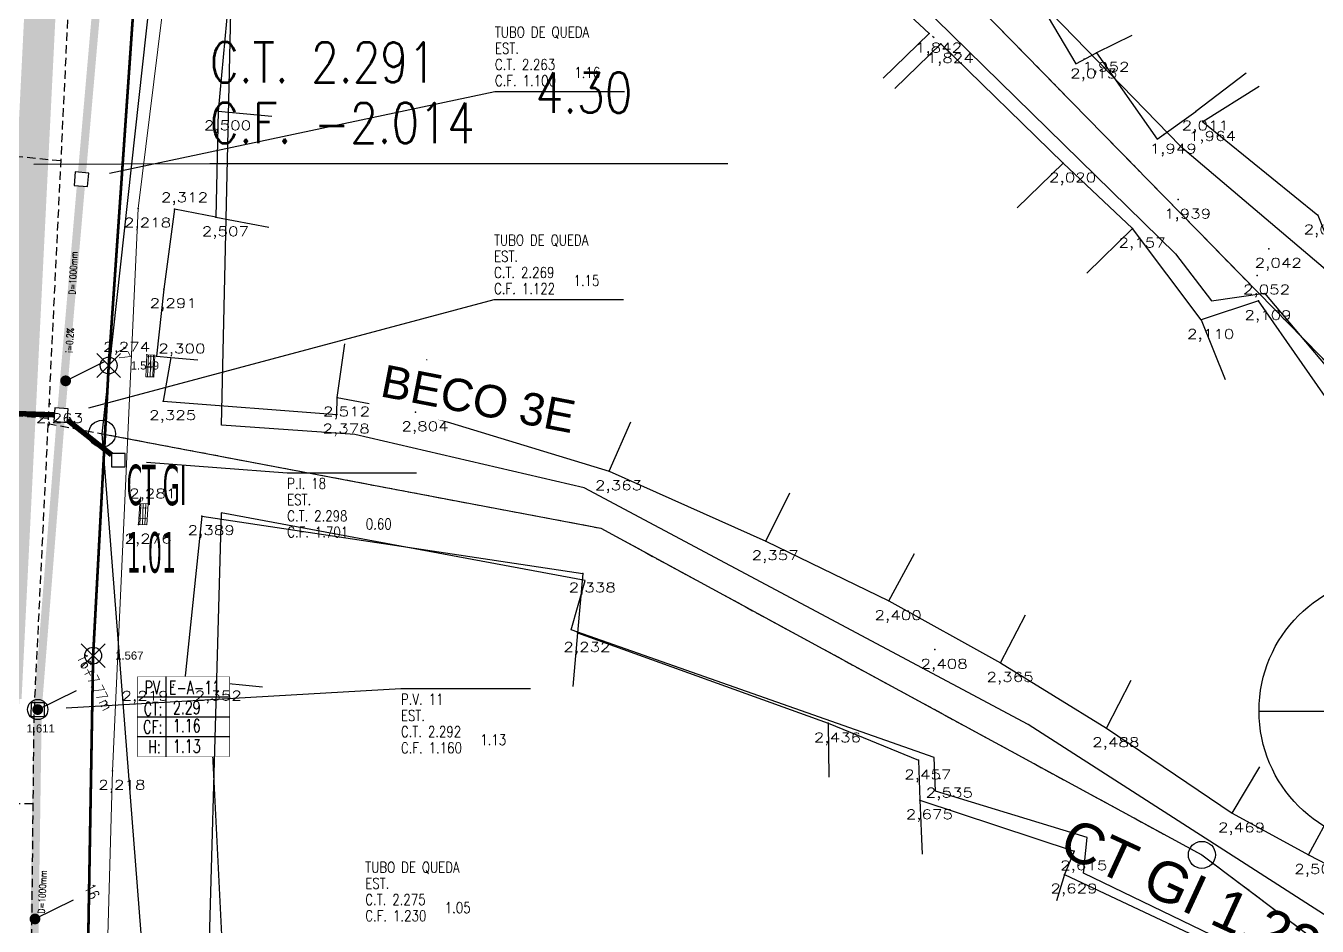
# Model space of a CAD drawing. Extents: x -160 to 364724, y -100 to 7353297.
# Drawn here: x 359276.63 to 359324.5, y 7352685.09 to 7352718.48 of the extents above; entities that cross this region are included whole.
import ezdxf
from ezdxf.enums import TextEntityAlignment as Align

# ---------------------------------------------------------------- set-up
doc = ezdxf.new("R2010")
doc.units = 0
doc.header["$LTSCALE"] = 5
for name, pattern in [('CENTER2', [1.125, 0.75, -0.125, 0.125, -0.125]), ('CONTINUO', [0]), ('DASHDOT2', [12.7, 6.35, -3.175, 0, -3.175]), ('HIDDEN2', [0.1875, 0.125, -0.0625])]:
    doc.linetypes.add(name, pattern=pattern)
for name, color, linetype in [('0-quadras', 6, 'Continuous'), ('COTAS', 1, 'Continuous'), ('LIN - ADUTORA', 2, 'Continuous'), ('LIN - PV ESG', 4, 'Continuous'), ('LIN - REDE EXISTENTE SECUNDÁRIA', 2, 'Continuous'), ('LIN-TEXTP-PV', 7, 'Continuous'), ('LT-COTAS', 7, 'CONTINUO'), ('ortofoto', 7, 'Continuous'), ('P_Eixo', 1, 'CENTER2'), ('PONTOS-CAIXAS', 7, 'Continuous'), ('PONTOS-CAIXAS_U', 1, 'Continuous'), ('PS_IND_DIAMETRO', 7, 'Continuous'), ('PS_IND_INCLINACAO', 7, 'Continuous'), ('PS_PONTOS_IDENTIFICACAO_LIN', 7, 'Continuous'), ('PS_PONTOS_IDENTIFICACAO_TXT', 7, 'Continuous'), ('T-MARGEM', 7, 'Continuous'), ('TUBO_DE_CONCRETO', 2, 'Continuous'), ('TUBO_PVC', 1, 'Continuous'), ('V-NODE', 1, 'Continuous'), ('V-NODE-TEXT', 11, 'Continuous'), ('ZZ-Carimbo Texto', 7, 'Continuous')]:
    doc.layers.add(name, color=color, linetype=linetype)
for name, color, linetype, lineweight in [('LIN - AF', 142, 'Continuous', 5), ('LT-ALINHAMENTO-PREDIAL', 4, 'DASHDOT2', 25), ('LT-B-LEAO-GRELHA', 7, 'Continuous', 0), ('LT-BORDA', 1, 'Continuous', 9)]:
    doc.layers.add(name, color=color, linetype=linetype, lineweight=lineweight)
doc.styles.add('1_0250 R200', font='verdana.ttf', dxfattribs={"width": 0.4, "height": 0.4})
doc.styles.add('C_COTA', font='romans.shx')
doc.styles.add('CARIMBO', font='arial.ttf', dxfattribs={"height": 2})
doc.styles.add('ROMANS', font='ROMANS.shx', dxfattribs={"height": 2})
doc.styles.add('simplex', font='simplex.shx', dxfattribs={"width": 0.8})
doc.styles.get("Standard").update_dxf_attribs({"font": 'arial.ttf'})
picture_1 = doc.add_image_def('image1.tif', size_in_pixel=(14710, 13573))
pattern_1 = [(88, (0, 0), (-0.093692890033, 0.0032718278159), []), (178, (0, 0), (-0.013087311263, -0.374771560132), [])]

# ---------------------------------------------------------------- blocks, each defined once
blk = doc.blocks.new('*U151')
at = {"color": 0, "linetype": 'ByBlock', "lineweight": -2, "transparency": 16777216}
for p, q in [((-0.707, -0.707), (0.707, 0.707)), ((-0.707, 0.707), (0.707, -0.707))]:
    blk.add_line(p, q, dxfattribs=at)
blk.add_circle((0, 0), 0.5, dxfattribs=at)
blk = doc.blocks.new('A$C16bf6896')
at = {"layer": 'V-NODE', "xscale": 0.625, "yscale": 0.625, "zscale": 0.625}
for p in [(-9.053, -123.345, 0.465), (-9.631, -134.102, 0.483)]:
    blk.add_blockref('*U151', p, dxfattribs=at)
at = {"layer": 'V-NODE-TEXT', "char_height": 0.3, "attachment_point": 4}
for s, insert in [('1.549', (-8.236, -123.345, 0.465)), ('1.567', (-8.814, -134.102, 0.483)), ('1.611', (-12.101, -136.805, 0.527))]:
    blk.add_mtext(s, dxfattribs=dict(at, insert=insert))
blk = doc.blocks.new('*U236', base_point=(359273.842, 7352688.709))
at = {"linetype": 'Continuous'}
blk.add_lwpolyline([(359273.592, 7352688.459), (359274.092, 7352688.459), (359274.092, 7352688.959), (359273.592, 7352688.959)], close=True, dxfattribs=at)
blk = doc.blocks.new('*U277')
at = {"layer": 'T-MARGEM'}
blk.add_line((0, 0), (0, 0.2), dxfattribs=at)
at = {"layer": 'T-MARGEM', "const_width": 0.025, "flags": 128}
blk.add_lwpolyline([(-0.0125, 0, 1), (0.0125, 0, 1)], format="xyb", close=True, dxfattribs=at)
blk = doc.blocks.new('*U278')
at = {"layer": 'T-MARGEM'}
blk.add_line((0, 0), (0, 0.2), dxfattribs=at)
at = {"layer": 'T-MARGEM', "const_width": 0.025, "flags": 128}
blk.add_lwpolyline([(-0.0125, 0, 1), (0.0125, 0, 1)], format="xyb", close=True, dxfattribs=at)
blk = doc.blocks.new('*U279')
at = {"layer": 'T-MARGEM'}
blk.add_line((0, 0), (0, 0.2), dxfattribs=at)
at = {"layer": 'T-MARGEM', "const_width": 0.025, "flags": 128}
blk.add_lwpolyline([(-0.0125, 0, 1), (0.0125, 0, 1)], format="xyb", close=True, dxfattribs=at)
blk = doc.blocks.new('*U324', base_point=(359269.016, 7352695.162))
at = {"linetype": 'Continuous'}
blk.add_lwpolyline([(359268.766, 7352694.912), (359269.266, 7352694.912), (359269.266, 7352695.412), (359268.766, 7352695.412)], close=True, dxfattribs=at)
blk = doc.blocks.new('*U327', base_point=(359267.877, 7352703.929))
at = {"linetype": 'Continuous'}
blk.add_lwpolyline([(359267.627, 7352703.679), (359268.127, 7352703.679), (359268.127, 7352704.179), (359267.627, 7352704.179)], close=True, dxfattribs=at)
blk = doc.blocks.new('*U336', base_point=(359270.88, 7352694))
at = {"linetype": 'Continuous'}
blk.add_lwpolyline([(359270.63, 7352693.75), (359271.13, 7352693.75), (359271.13, 7352694.25), (359270.63, 7352694.25)], close=True, dxfattribs=at)
blk = doc.blocks.new('SIMB_PONTO')
at = {"color": 0}
blk.add_point((0, 0), dxfattribs=at)
for tag in ['COTA', 'PONTO', 'DESC']:
    blk.add_attdef(tag, (0, 0), '', height=1)

msp = doc.modelspace()

# ---------------------------------------------------------------- hatches: boundary and pattern name
at = {"layer": 'LT-B-LEAO-GRELHA'}
h = msp.add_hatch(dxfattribs=at)
h.set_pattern_fill('GRATE', color=256, scale=3, angle=88)
h.set_pattern_definition(pattern_1)
h.paths.add_polyline_path([(359281.114, 7352706.277), (359281.084, 7352705.459), (359281.381, 7352705.447), (359281.411, 7352706.265)])
h = msp.add_hatch(dxfattribs=at)
h.set_pattern_fill('GRATE', color=256, scale=3, angle=88)
h.set_pattern_definition(pattern_1)
h.paths.add_polyline_path([(359280.862, 7352700.768), (359280.814, 7352699.984), (359281.114, 7352699.966), (359281.163, 7352700.751)])

# ---------------------------------------------------------------- linework, layer by layer
at = {"layer": '0-quadras', "color": 5, "lineweight": 30, "ltscale": 0.3}
msp.add_lwpolyline([(359347.913, 7352708.163), (359344.75, 7352713.628), (359339.662, 7352711.195), (359336.244, 7352717.444), (359336.244, 7352718.729), (359333.564, 7352723.389), (359330.443, 7352721.921), (359327.841, 7352727.353), (359324.682, 7352725.59), (359312.887, 7352720.756), (359319.429, 7352714.013), (359326.768, 7352707.794), (359337.601, 7352702.66), (359367.319, 7352676.244), (359371.835, 7352689.717), (359362.977, 7352694.2), (359359.232, 7352698.971), (359355.56, 7352696.696), (359352.366, 7352702.127), (359352.733, 7352703.521), (359349.686, 7352708.952)], close=True, dxfattribs=at)
at = {"layer": 'COTAS', "ltscale": 4}
msp.add_line((359322.346, 7352693.066), (359332.346, 7352693.066), dxfattribs=at)
at = {"layer": 'COTAS'}
msp.add_circle((359327.346, 7352693.074), 5, dxfattribs=at)
at = {"layer": 'LIN - ADUTORA', "const_width": 1}
msp.add_lwpolyline([(359273.849, 7352525.805), (359273.754, 7352541.797), (359273.686, 7352555.56), (359273.743, 7352569.511), (359273.685, 7352582.571), (359273.752, 7352589.143), (359273.627, 7352596.582), (359273.554, 7352609.884), (359273.678, 7352626.758), (359273.945, 7352640.358), (359273.982, 7352653.361), (359274.45, 7352666.276), (359275.111, 7352677.876), (359275.839, 7352692.418), (359277.395, 7352723.77), (359278.621, 7352734.972), (359280.655, 7352747.683), (359282.38, 7352759.029), (359286.168, 7352783.089)], dxfattribs=at)
at = {"layer": 'LIN - AF', "const_width": 0.1, "flags": 128}
msp.add_lwpolyline([(359272.615, 7352609.888), (359272.47, 7352626.553), (359271.033, 7352655.364), (359271.081, 7352659.262), (359274.33, 7352660.368), (359276.233, 7352661.153), (359278.737, 7352662.15), (359278.608, 7352664.413), (359278.694, 7352670.056), (359279.126, 7352695.121), (359279.704, 7352705.878), (359280.809, 7352721.846), (359281.968, 7352734.952), (359282.574, 7352740.817), (359283.984, 7352749.861), (359285.782, 7352758.994), (359287.238, 7352766.681), (359288.261, 7352773.982), (359289.175, 7352786.45)], dxfattribs=at)
at = {"layer": 'LIN - PV ESG'}
msp.add_circle((359277.072, 7352693.121), 0.375, dxfattribs=at)
at = {"layer": 'LIN - REDE EXISTENTE SECUNDÁRIA'}
for p, q in [((359279.459, 7352703.348, 1.352), (359283.04, 7352735.774)), ((359281.484, 7352677.35), (359279.459, 7352703.348, 1.352))]:
    msp.add_line(p, q, dxfattribs=at)
msp.add_lwpolyline([(359299.344, 7352732.069), (359329.196, 7352701.547)], dxfattribs=at)
at = {"layer": 'LIN - REDE EXISTENTE SECUNDÁRIA', "elevation": 1.352}
msp.add_lwpolyline([(359279.459, 7352703.348), (359297.944, 7352699.847), (359320.226, 7352687.733), (359338.606, 7352673.902), (359348.099, 7352662.937), (359363.203, 7352649.06), (359377.935, 7352654.548)], dxfattribs=at)
at = {"layer": 'LIN - REDE EXISTENTE SECUNDÁRIA'}
for centre in [(359279.459, 7352703.348, 1.352), (359320.226, 7352687.733, 1.352)]:
    msp.add_circle(centre, 0.5, dxfattribs=at)
at = {"layer": 'LIN-TEXTP-PV'}
msp.add_lwpolyline([(359280.783, 7352694.336), (359284.17, 7352694.336), (359284.17, 7352691.376), (359280.783, 7352691.376)], close=True, dxfattribs=at)
at = {"layer": 'LT-ALINHAMENTO-PREDIAL', "color": 8, "flags": 128}
for points, elevation in [([(359283.458, 7352728.496), (359283.158, 7352723.231), (359282.946, 7352719.515), (359284.134, 7352719.317), (359283.758, 7352715.31), (359283.68, 7352711.378), (359282.141, 7352711.671), (359281.746, 7352708.716), (359281.479, 7352706.22), (359282.007, 7352706.174), (359281.727, 7352704.56)], 2.299), ([(359306.402, 7352728.602), (359308.482, 7352724.721), (359310.598, 7352725.646), (359312.881, 7352721.542), (359313.702, 7352720.2), (359315.549, 7352717.06), (359316.321, 7352717.478), (359318.567, 7352714.267), (359320.004, 7352715.301)], 1.911), ([(359310.117, 7352718.192), (359306.594, 7352721.497), (359305.706, 7352720.685)], 2.104), ([(359310.117, 7352718.192), (359308.415, 7352716.536)], 1.842), ([(359317.63, 7352718.113), (359316.321, 7352717.478)], 1.911), ([(359310.546, 7352717.806), (359308.844, 7352716.15)], 1.824), ([(359310.298, 7352718.03), (359310.243, 7352718.079)], 2.104), ([(359325.936, 7352703.081), (359322.33, 7352708.275), (359320.202, 7352707.571), (359317.661, 7352710.961), (359315.086, 7352713.379), (359310.546, 7352717.806)], 2.104), ([(359321.871, 7352716.714), (359320.004, 7352715.301)], 1.911), ([(359322.345, 7352716.229), (359320.268, 7352714.913)], 1.911), ([(359283.758, 7352715.31), (359285.749, 7352715.123)], 2.299), ([(359320.268, 7352714.913), (359324.525, 7352711.451), (359325.108, 7352710.005), (359327.852, 7352704.372), (359328.816, 7352702.885), (359329.927, 7352703.65)], 1.911), ([(359315.086, 7352713.379), (359313.384, 7352711.723)], 2.02), ([(359283.68, 7352711.378), (359285.645, 7352711.004)], 2.299), ([(359317.661, 7352710.961), (359315.959, 7352709.305)], 2.104), ([(359320.202, 7352707.571), (359321.089, 7352705.365)], 2.104), ([(359282.007, 7352706.174), (359283.003, 7352706.087)], 2.299), ([(359283.153, 7352700.295), (359282.53, 7352694.246), (359283.415, 7352694.16), (359283.984, 7352682.843), (359282.153, 7352682.722), (359282.28, 7352677.982), (359283.141, 7352677.974)], 2.299), ([(359283.415, 7352694.16), (359285.406, 7352693.967)], 2.299)]:
    msp.add_lwpolyline(points, dxfattribs=dict(at, elevation=elevation))
at = {"layer": 'LT-ALINHAMENTO-PREDIAL', "color": 8, "ltscale": 3, "flags": 128}
for points, elevation in [([(359288.171, 7352704.698), (359288.46, 7352706.677)], 2.299), ([(359291.081, 7352704.15), (359291.493, 7352706.107)], 2.299), ([(359281.727, 7352704.56), (359288.155, 7352704.064), (359288.171, 7352704.698), (359291.081, 7352704.15), (359298.256, 7352701.961), (359304.061, 7352699.367), (359308.618, 7352697.148), (359312.768, 7352694.853), (359316.686, 7352692.436), (359321.35, 7352689.276), (359324.176, 7352687.732), (359326.659, 7352686.452), (359329.88, 7352684.569), (359333.831, 7352681.125), (359336.715, 7352679.337), (359339.343, 7352677.099), (359338.724, 7352676.129), (359341.824, 7352673.592), (359345.169, 7352670.706), (359348.603, 7352667.824), (359351.579, 7352664.86), (359352.653, 7352663.726), (359354.536, 7352661.697), (359356.834, 7352658.697), (359358.978, 7352655.257), (359360.134, 7352655.86), (359362.768, 7352652.831), (359364.099, 7352650.608), (359368.538, 7352652.881), (359369.319, 7352651.535), (359377.576, 7352655.618), (359382.174, 7352659.474)], 2.299), ([(359298.256, 7352701.961), (359299.056, 7352703.794)], 2.299), ([(359304.061, 7352699.367), (359304.955, 7352701.156)], 2.299), ([(359283.153, 7352700.295), (359297.279, 7352698.17), (359297.083, 7352695.966), (359306.369, 7352692.613), (359309.719, 7352691.238), (359309.777, 7352689.761), (359315.498, 7352687.867), (359315.138, 7352687.007), (359320.196, 7352684.621), (359325.231, 7352682.07), (359323.148, 7352676.629), (359326.764, 7352676.642), (359333.049, 7352676.383), (359332.935, 7352671.277), (359333.118, 7352667.669), (359338.695, 7352667.7), (359338.954, 7352666.482), (359343.189, 7352666.318), (359343.095, 7352661.265), (359338.813, 7352661.36), (359338.653, 7352658.681), (359333.838, 7352658.524), (359333.392, 7352661.17), (359328.023, 7352660.932), (359327.912, 7352658.278), (359322.547, 7352658.427), (359322.685, 7352660.919), (359317.213, 7352660.973)], 2.299), ([(359308.618, 7352697.148), (359309.57, 7352698.907)], 2.299), ([(359312.768, 7352694.853), (359313.689, 7352696.628)], 2.299), ([(359297.083, 7352695.966), (359296.906, 7352693.974)], 2.232), ([(359316.686, 7352692.436), (359317.603, 7352694.213)], 2.299), ([(359306.369, 7352692.613), (359306.393, 7352690.613)], 2.299), ([(359321.35, 7352689.276), (359322.379, 7352690.991)], 2.299), ([(359309.777, 7352689.761), (359309.855, 7352687.763)], 2.299), ([(359324.176, 7352687.732), (359325.135, 7352689.487)], 2.299), ([(359315.138, 7352687.007), (359314.838, 7352686.031)], 2.299)]:
    msp.add_lwpolyline(points, dxfattribs=dict(at, elevation=elevation))
at = {"layer": 'LT-B-LEAO-GRELHA', "flags": 128}
for points, elevation in [([(359281.114, 7352706.277), (359281.084, 7352705.459), (359281.381, 7352705.447), (359281.411, 7352706.265), (359281.114, 7352706.277)], 2.274), ([(359280.862, 7352700.768), (359280.814, 7352699.984), (359281.114, 7352699.966), (359281.163, 7352700.751), (359280.862, 7352700.768)], 2.263)]:
    msp.add_lwpolyline(points, dxfattribs=dict(at, elevation=elevation))
at = {"layer": 'LT-BORDA', "elevation": 1.352, "flags": 128}
msp.add_lwpolyline([(359279.958, 7352522.42), (359279.236, 7352534.153), (359279.18, 7352548.863), (359279.919, 7352566.058), (359278.414, 7352584.593), (359278.917, 7352599.646), (359278.717, 7352606.443), (359279.769, 7352625.102), (359280.492, 7352658.662), (359279.945, 7352664.597), (359279.421, 7352671.943), (359279.491, 7352678.197), (359279.842, 7352690.853), (359280.795, 7352711.703), (359282.395, 7352724.603), (359282.709, 7352728.763), (359283.365, 7352732.573), (359283.67, 7352732.796), (359286.513, 7352732.194)], dxfattribs=at)
at = {"layer": 'P_Eixo', "color": 1, "linetype": 'HIDDEN2', "ltscale": 0.5}
for p, q in [((359299.344, 7352732.069), (359329.196, 7352701.547)), ((359277.461, 7352703.92), (359241.425, 7352706.491)), ((359297.944, 7352699.847), (359320.226, 7352687.733)), ((359276.893, 7352689.625), (359240.223, 7352689.627)), ((359320.226, 7352687.733), (359338.606, 7352673.902))]:
    msp.add_line(p, q, dxfattribs=at)
at = {"layer": 'P_Eixo', "color": 1, "linetype": 'HIDDEN2', "ltscale": 0.5, "elevation": 2.195, "flags": 128}
msp.add_lwpolyline([(359277.925, 7352713.464), (359249.063, 7352716.364), (359223.58, 7352720.225), (359223.153, 7352721.746), (359225.721, 7352734.903), (359228.184, 7352743.597), (359230.586, 7352743.714), (359232.614, 7352748.634), (359207.086, 7352764.298)], dxfattribs=at)
at = {"layer": 'PS_PONTOS_IDENTIFICACAO_LIN', "linetype": 'Continuous'}
for points in [[(359279.731, 7352713.008), (359294.019, 7352716.041), (359298.819, 7352716.041)], [(359276.933, 7352713.342), (359283.449, 7352713.375), (359302.649, 7352713.375)], [(359281.108, 7352702.292), (359286.319, 7352701.902), (359291.119, 7352701.902)]]:
    msp.add_lwpolyline(points, dxfattribs=at)
at = {"layer": 'TUBO_DE_CONCRETO', "const_width": 1.16}
msp.add_lwpolyline([(359275.894, 7352693.536), (359277.34, 7352722.652)], dxfattribs=at)
at = {"layer": 'TUBO_PVC'}
for points, const_width in [([(359278.715, 7352713.037), (359280.704, 7352735.824)], 0.3), ([(359277.958, 7352704.289), (359278.672, 7352712.539)], 0.3), ([(359273.834, 7352704.187), (359277.686, 7352704.049)], 0.2), ([(359277.092, 7352693.371), (359277.917, 7352703.791)], 0.3), ([(359279.81, 7352702.567), (359278.172, 7352703.855)], 0.2), ([(359277.068, 7352692.871), (359276.883, 7352680.101)], 0.3)]:
    msp.add_lwpolyline(points, dxfattribs=dict(at, const_width=const_width))

# ---------------------------------------------------------------- block references
at = {"layer": 'LT-COTAS'}
ref = msp.add_blockref('SIMB_PONTO', (359310.117, 7352718.192, 1.842), dxfattribs=at)
ref.add_attrib('COTA', '1,842', dxfattribs={"layer": '0', "color": 8, "height": 0.35, "style": 'simplex', "width": 1.3125, "flags": 8}).set_placement((359309.592, 7352717.492), (359311.342, 7352717.492), align=Align.FIT)
for p in [(359310.117, 7352718.192, 1.842), (359310.546, 7352717.806, 1.824), (359315.868, 7352717.233, 2.013), (359316.321, 7352717.478, 1.952), (359283.758, 7352715.31, 2.5), (359320.004, 7352715.301, 2.011), (359320.268, 7352714.913, 1.964), (359318.813, 7352714.444, 1.949), (359315.086, 7352713.379, 2.02), (359319.347, 7352712.033, 1.939), (359280.795, 7352711.703, 2.218), (359282.141, 7352711.671, 2.312), (359283.68, 7352711.378, 2.507), (359317.661, 7352710.961, 2.157), (359322.709, 7352710.21, 2.042), (359322.276, 7352709.22, 2.052), (359281.746, 7352708.716, 2.291), (359322.33, 7352708.275, 2.109), (359320.202, 7352707.571, 2.11), (359281.114, 7352706.277, 2.274), (359281.479, 7352706.22, 2.3), (359277.53, 7352704.454, 2.263), (359281.727, 7352704.56, 2.325), (359288.171, 7352704.698, 2.512), (359288.155, 7352704.064, 2.378), (359298.256, 7352701.961, 2.363), (359281.163, 7352700.751, 2.281), (359280.814, 7352699.984, 2.276), (359283.153, 7352700.295, 2.389), (359304.061, 7352699.367, 2.357), (359297.279, 7352698.17, 2.338), (359308.618, 7352697.148, 2.4), (359297.083, 7352695.966, 2.232), (359310.322, 7352695.342, 2.408), (359312.768, 7352694.853, 2.365), (359306.369, 7352692.613, 2.436), (359316.686, 7352692.436, 2.488), (359279.842, 7352690.853, 2.218), (359309.719, 7352691.238, 2.457), (359310.515, 7352690.563, 2.535), (359309.777, 7352689.761, 2.675), (359321.35, 7352689.276, 2.469), (359315.498, 7352687.867, 2.615), (359324.176, 7352687.732, 2.509), (359315.138, 7352687.007, 2.629)]:
    msp.add_blockref('SIMB_PONTO', p, dxfattribs=at)
ref = msp.add_blockref('SIMB_PONTO', (359310.546, 7352717.806, 1.824), dxfattribs=at)
ref.add_attrib('COTA', '1,824', dxfattribs={"layer": '0', "color": 8, "height": 0.35, "style": 'simplex', "width": 1.296296, "flags": 8}).set_placement((359310.021, 7352717.106), (359311.771, 7352717.106), align=Align.FIT)
ref = msp.add_blockref('SIMB_PONTO', (359315.868, 7352717.233, 2.013), dxfattribs=at)
ref.add_attrib('COTA', '2,013', dxfattribs={"layer": '0', "color": 8, "height": 0.35, "style": 'simplex', "width": 1.3125, "flags": 8}).set_placement((359315.343, 7352716.533), (359317.093, 7352716.533), align=Align.FIT)
ref = msp.add_blockref('SIMB_PONTO', (359316.321, 7352717.478, 1.952), dxfattribs=at)
ref.add_attrib('COTA', '1,952', dxfattribs={"layer": '0', "color": 8, "height": 0.35, "style": 'simplex', "width": 1.3125, "flags": 8}).set_placement((359315.796, 7352716.778), (359317.546, 7352716.778), align=Align.FIT)
ref = msp.add_blockref('SIMB_PONTO', (359283.758, 7352715.31, 2.5), dxfattribs=at)
ref.add_attrib('COTA', '2,500', dxfattribs={"layer": '0', "color": 8, "height": 0.35, "style": 'simplex', "width": 1.25, "flags": 8}).set_placement((359283.233, 7352714.61), (359284.983, 7352714.61), align=Align.FIT)
ref = msp.add_blockref('SIMB_PONTO', (359320.004, 7352715.301, 2.011), dxfattribs=at)
ref.add_attrib('COTA', '2,011', dxfattribs={"layer": '0', "color": 8, "height": 0.35, "style": 'simplex', "width": 1.478873, "flags": 8}).set_placement((359319.479, 7352714.601), (359321.229, 7352714.601), align=Align.FIT)
ref = msp.add_blockref('SIMB_PONTO', (359320.268, 7352714.913, 1.964), dxfattribs=at)
ref.add_attrib('COTA', '1,964', dxfattribs={"layer": '0', "color": 8, "height": 0.35, "style": 'simplex', "width": 1.296296, "flags": 8}).set_placement((359319.743, 7352714.213), (359321.493, 7352714.213), align=Align.FIT)
ref = msp.add_blockref('SIMB_PONTO', (359318.813, 7352714.444, 1.949), dxfattribs=at)
ref.add_attrib('COTA', '1,949', dxfattribs={"layer": '0', "color": 8, "height": 0.35, "style": 'simplex', "width": 1.329114, "flags": 8}).set_placement((359318.288, 7352713.744), (359320.038, 7352713.744), align=Align.FIT)
ref = msp.add_blockref('SIMB_PONTO', (359315.086, 7352713.379, 2.02), dxfattribs=at)
ref.add_attrib('COTA', '2,020', dxfattribs={"layer": '0', "color": 8, "height": 0.35, "style": 'simplex', "width": 1.25, "flags": 8}).set_placement((359314.561, 7352712.679), (359316.311, 7352712.679), align=Align.FIT)
ref = msp.add_blockref('SIMB_PONTO', (359282.141, 7352711.671, 2.312), dxfattribs=at)
ref.add_attrib('COTA', '2,312', dxfattribs={"layer": '0', "color": 8, "height": 0.35, "style": 'simplex', "width": 1.3125, "flags": 8}).set_placement((359281.641, 7352711.941), (359283.391, 7352711.941), align=Align.FIT)
ref = msp.add_blockref('SIMB_PONTO', (359319.347, 7352712.033, 1.939), dxfattribs=at)
ref.add_attrib('COTA', '1,939', dxfattribs={"layer": '0', "color": 8, "height": 0.35, "style": 'simplex', "width": 1.329114, "flags": 8}).set_placement((359318.822, 7352711.333), (359320.572, 7352711.333), align=Align.FIT)
ref = msp.add_blockref('SIMB_PONTO', (359280.795, 7352711.703, 2.218), dxfattribs=at)
ref.add_attrib('COTA', '2,218', dxfattribs={"layer": '0', "color": 8, "height": 0.35, "style": 'simplex', "width": 1.3125, "flags": 8}).set_placement((359280.27, 7352711.003), (359282.02, 7352711.003), align=Align.FIT)
ref = msp.add_blockref('SIMB_PONTO', (359324.525, 7352711.451, 2.051), dxfattribs=at)
ref.add_attrib('COTA', '2,051', dxfattribs={"layer": '0', "color": 8, "height": 0.35, "style": 'simplex', "width": 1.4, "flags": 8}).set_placement((359324, 7352710.751), (359325.75, 7352710.751), align=Align.FIT)
ref = msp.add_blockref('SIMB_PONTO', (359283.68, 7352711.378, 2.507), dxfattribs=at)
ref.add_attrib('COTA', '2,507', dxfattribs={"layer": '0', "color": 8, "height": 0.35, "style": 'simplex', "width": 1.25, "flags": 8}).set_placement((359283.155, 7352710.678), (359284.905, 7352710.678), align=Align.FIT)
ref = msp.add_blockref('SIMB_PONTO', (359317.661, 7352710.961, 2.157), dxfattribs=at)
ref.add_attrib('COTA', '2,157', dxfattribs={"layer": '0', "color": 8, "height": 0.35, "style": 'simplex', "width": 1.3125, "flags": 8}).set_placement((359317.136, 7352710.261), (359318.886, 7352710.261), align=Align.FIT)
ref = msp.add_blockref('SIMB_PONTO', (359322.709, 7352710.21, 2.042), dxfattribs=at)
ref.add_attrib('COTA', '2,042', dxfattribs={"layer": '0', "color": 8, "height": 0.35, "style": 'simplex', "width": 1.25, "flags": 8}).set_placement((359322.184, 7352709.51), (359323.934, 7352709.51), align=Align.FIT)
ref = msp.add_blockref('SIMB_PONTO', (359322.276, 7352709.22, 2.052), dxfattribs=at)
ref.add_attrib('COTA', '2,052', dxfattribs={"layer": '0', "color": 8, "height": 0.35, "style": 'simplex', "width": 1.25, "flags": 8}).set_placement((359321.751, 7352708.52), (359323.501, 7352708.52), align=Align.FIT)
ref = msp.add_blockref('SIMB_PONTO', (359281.746, 7352708.716, 2.291), dxfattribs=at)
ref.add_attrib('COTA', '2,291', dxfattribs={"layer": '0', "color": 8, "height": 0.35, "style": 'simplex', "width": 1.4, "flags": 8}).set_placement((359281.221, 7352708.016), (359282.971, 7352708.016), align=Align.FIT)
ref = msp.add_blockref('SIMB_PONTO', (359322.33, 7352708.275, 2.109), dxfattribs=at)
ref.add_attrib('COTA', '2,109', dxfattribs={"layer": '0', "color": 8, "height": 0.35, "style": 'simplex', "width": 1.329114, "flags": 8}).set_placement((359321.805, 7352707.575), (359323.555, 7352707.575), align=Align.FIT)
ref = msp.add_blockref('SIMB_PONTO', (359320.202, 7352707.571, 2.11), dxfattribs=at)
ref.add_attrib('COTA', '2,110', dxfattribs={"layer": '0', "color": 8, "height": 0.35, "style": 'simplex', "width": 1.381579, "flags": 8}).set_placement((359319.677, 7352706.871), (359321.427, 7352706.871), align=Align.FIT)
ref = msp.add_blockref('SIMB_PONTO', (359281.114, 7352706.277, 2.274), dxfattribs=at)
ref.add_attrib('COTA', '2,274', dxfattribs={"layer": '0', "color": 8, "height": 0.35, "style": 'simplex', "width": 1.235294, "flags": 8}).set_placement((359279.49, 7352706.393), (359281.24, 7352706.393), align=Align.FIT)
ref = msp.add_blockref('SIMB_PONTO', (359281.479, 7352706.22, 2.3), dxfattribs=at)
ref.add_attrib('COTA', '2,300', dxfattribs={"layer": '0', "color": 8, "height": 0.35, "style": 'simplex', "width": 1.25, "flags": 8}).set_placement((359281.543, 7352706.331), (359283.293, 7352706.331), align=Align.FIT)
ref = msp.add_blockref('SIMB_PONTO', (359277.53, 7352704.454, 2.263), dxfattribs=at)
ref.add_attrib('COTA', '2,263', dxfattribs={"layer": '0', "color": 8, "height": 0.35, "style": 'simplex', "width": 1.25, "flags": 8}).set_placement((359277.005, 7352703.754), (359278.755, 7352703.754), align=Align.FIT)
ref = msp.add_blockref('SIMB_PONTO', (359281.727, 7352704.56, 2.325), dxfattribs=at)
ref.add_attrib('COTA', '2,325', dxfattribs={"layer": '0', "color": 8, "height": 0.35, "style": 'simplex', "width": 1.25, "flags": 8}).set_placement((359281.202, 7352703.86), (359282.952, 7352703.86), align=Align.FIT)
ref = msp.add_blockref('SIMB_PONTO', (359298.256, 7352701.961, 2.363), dxfattribs=at)
ref.add_attrib('COTA', '2,363', dxfattribs={"layer": '0', "color": 8, "height": 0.35, "style": 'simplex', "width": 1.25, "flags": 8}).set_placement((359297.731, 7352701.261), (359299.481, 7352701.261), align=Align.FIT)
ref = msp.add_blockref('SIMB_PONTO', (359281.163, 7352700.751, 2.281), dxfattribs=at)
ref.add_attrib('COTA', '2,281', dxfattribs={"layer": '0', "color": 8, "height": 0.35, "style": 'simplex', "width": 1.4, "flags": 8}).set_placement((359280.462, 7352700.954), (359282.212, 7352700.954), align=Align.FIT)
ref = msp.add_blockref('SIMB_PONTO', (359280.814, 7352699.984, 2.276), dxfattribs=at)
ref.add_attrib('COTA', '2,276', dxfattribs={"layer": '0', "color": 8, "height": 0.35, "style": 'simplex', "width": 1.26506, "flags": 8}).set_placement((359280.289, 7352699.284), (359282.039, 7352699.284), align=Align.FIT)
ref = msp.add_blockref('SIMB_PONTO', (359283.153, 7352700.295, 2.389), dxfattribs=at)
ref.add_attrib('COTA', '2,389', dxfattribs={"layer": '0', "color": 8, "height": 0.35, "style": 'simplex', "width": 1.26506, "flags": 8}).set_placement((359282.628, 7352699.595), (359284.378, 7352699.595), align=Align.FIT)
ref = msp.add_blockref('SIMB_PONTO', (359304.061, 7352699.367, 2.357), dxfattribs=at)
ref.add_attrib('COTA', '2,357', dxfattribs={"layer": '0', "color": 8, "height": 0.35, "style": 'simplex', "width": 1.25, "flags": 8}).set_placement((359303.536, 7352698.667), (359305.286, 7352698.667), align=Align.FIT)
ref = msp.add_blockref('SIMB_PONTO', (359297.279, 7352698.17, 2.338), dxfattribs=at)
ref.add_attrib('COTA', '2,338', dxfattribs={"layer": '0', "color": 8, "height": 0.35, "style": 'simplex', "width": 1.25, "flags": 8}).set_placement((359296.754, 7352697.47), (359298.504, 7352697.47), align=Align.FIT)
ref = msp.add_blockref('SIMB_PONTO', (359308.618, 7352697.148, 2.4), dxfattribs=at)
ref.add_attrib('COTA', '2,400', dxfattribs={"layer": '0', "color": 8, "height": 0.35, "style": 'simplex', "width": 1.25, "flags": 8}).set_placement((359308.093, 7352696.448), (359309.843, 7352696.448), align=Align.FIT)
ref = msp.add_blockref('SIMB_PONTO', (359297.083, 7352695.966, 2.232), dxfattribs=at)
ref.add_attrib('COTA', '2,232', dxfattribs={"layer": '0', "color": 8, "height": 0.35, "style": 'simplex', "width": 1.25, "flags": 8}).set_placement((359296.558, 7352695.266), (359298.308, 7352695.266), align=Align.FIT)
ref = msp.add_blockref('SIMB_PONTO', (359310.322, 7352695.342, 2.408), dxfattribs=at)
ref.add_attrib('COTA', '2,408', dxfattribs={"layer": '0', "color": 8, "height": 0.35, "style": 'simplex', "width": 1.25, "flags": 8}).set_placement((359309.797, 7352694.642), (359311.547, 7352694.642), align=Align.FIT)
ref = msp.add_blockref('SIMB_PONTO', (359312.768, 7352694.853, 2.365), dxfattribs=at)
ref.add_attrib('COTA', '2,365', dxfattribs={"layer": '0', "color": 8, "height": 0.35, "style": 'simplex', "width": 1.25, "flags": 8}).set_placement((359312.243, 7352694.153), (359313.993, 7352694.153), align=Align.FIT)
ref = msp.add_blockref('SIMB_PONTO', (359306.369, 7352692.613, 2.436), dxfattribs=at)
ref.add_attrib('COTA', '2,436', dxfattribs={"layer": '0', "color": 8, "height": 0.35, "style": 'simplex', "width": 1.26506, "flags": 8}).set_placement((359305.844, 7352691.913), (359307.594, 7352691.913), align=Align.FIT)
ref = msp.add_blockref('SIMB_PONTO', (359316.686, 7352692.436, 2.488), dxfattribs=at)
ref.add_attrib('COTA', '2,488', dxfattribs={"layer": '0', "color": 8, "height": 0.35, "style": 'simplex', "width": 1.25, "flags": 8}).set_placement((359316.161, 7352691.736), (359317.911, 7352691.736), align=Align.FIT)
ref = msp.add_blockref('SIMB_PONTO', (359279.842, 7352690.853, 2.218), dxfattribs=at)
ref.add_attrib('COTA', '2,218', dxfattribs={"layer": '0', "color": 8, "height": 0.35, "style": 'simplex', "width": 1.3125, "flags": 8}).set_placement((359279.317, 7352690.153), (359281.067, 7352690.153), align=Align.FIT)
ref = msp.add_blockref('SIMB_PONTO', (359309.719, 7352691.238, 2.457), dxfattribs=at)
ref.add_attrib('COTA', '2,457', dxfattribs={"layer": '0', "color": 8, "height": 0.35, "style": 'simplex', "width": 1.25, "flags": 8}).set_placement((359309.194, 7352690.538), (359310.944, 7352690.538), align=Align.FIT)
ref = msp.add_blockref('SIMB_PONTO', (359310.515, 7352690.563, 2.535), dxfattribs=at)
ref.add_attrib('COTA', '2,535', dxfattribs={"layer": '0', "color": 8, "height": 0.35, "style": 'simplex', "width": 1.25, "flags": 8}).set_placement((359309.99, 7352689.863), (359311.74, 7352689.863), align=Align.FIT)
ref = msp.add_blockref('SIMB_PONTO', (359309.777, 7352689.761, 2.675), dxfattribs=at)
ref.add_attrib('COTA', '2,675', dxfattribs={"layer": '0', "color": 8, "height": 0.35, "style": 'simplex', "width": 1.25, "flags": 8}).set_placement((359309.252, 7352689.061), (359311.002, 7352689.061), align=Align.FIT)
ref = msp.add_blockref('SIMB_PONTO', (359321.35, 7352689.276, 2.469), dxfattribs=at)
ref.add_attrib('COTA', '2,469', dxfattribs={"layer": '0', "color": 8, "height": 0.35, "style": 'simplex', "width": 1.26506, "flags": 8}).set_placement((359320.825, 7352688.576), (359322.575, 7352688.576), align=Align.FIT)
ref = msp.add_blockref('SIMB_PONTO', (359315.498, 7352687.867, 2.615), dxfattribs=at)
ref.add_attrib('COTA', '2,615', dxfattribs={"layer": '0', "color": 8, "height": 0.35, "style": 'simplex', "width": 1.3125, "flags": 8}).set_placement((359314.973, 7352687.167), (359316.723, 7352687.167), align=Align.FIT)
ref = msp.add_blockref('SIMB_PONTO', (359324.176, 7352687.732, 2.509), dxfattribs=at)
ref.add_attrib('COTA', '2,509', dxfattribs={"layer": '0', "color": 8, "height": 0.35, "style": 'simplex', "width": 1.26506, "flags": 8}).set_placement((359323.651, 7352687.032), (359325.401, 7352687.032), align=Align.FIT)
ref = msp.add_blockref('SIMB_PONTO', (359315.138, 7352687.007, 2.629), dxfattribs=at)
ref.add_attrib('COTA', '2,629', dxfattribs={"layer": '0', "color": 8, "height": 0.35, "style": 'simplex', "width": 1.26506, "flags": 8}).set_placement((359314.613, 7352686.307), (359316.363, 7352686.307), align=Align.FIT)
at = {"layer": 'PONTOS-CAIXAS'}
for name, p, rotation in [('*U327', (359278.694, 7352712.788), 355.3532955352746), ('*U324', (359277.936, 7352704.04), 355.2976580298921), ('*U236', (359277.072, 7352693.121), 359.2519323784293)]:
    msp.add_blockref(name, p, dxfattribs=dict(at, rotation=rotation))
msp.add_blockref('*U336', (359280.06, 7352702.37), dxfattribs=at)
at = {"layer": 'PONTOS-CAIXAS_U', "xscale": 7.999999999999999, "yscale": 7.999999999999999, "zscale": 7.999999999999999, "rotation": 296.3702818064322}
for name, p in [('*U279', (359278.109, 7352705.311)), ('*U278', (359277.072, 7352693.121)), ('*U277', (359276.971, 7352685.356))]:
    msp.add_blockref(name, p, dxfattribs=at)
at = {"layer": 'V-NODE-TEXT'}
msp.add_blockref('A$C16bf6896', (359288.757, 7352829.223, 1.084), dxfattribs=at)

# ---------------------------------------------------------------- texts
at = {"layer": 'LIN - REDE EXISTENTE SECUNDÁRIA', "insert": (359280.367, 7352702.201, 1.352), "char_height": 1.5, "width": 2.69755, "attachment_point": 1, "style": '1_0250 R200'}
msp.add_mtext('CT GI 1.01', dxfattribs=at)
at = {"layer": 'LIN - REDE EXISTENTE SECUNDÁRIA', "insert": (359315.48, 7352689.156, 1.352), "char_height": 1.5, "attachment_point": 1, "rotation": 335.2736}
msp.add_mtext('CT GI 1.22', dxfattribs=at)
at = {"layer": 'PS_IND_DIAMETRO', "style": 'ROMANS', "width": 0.8}
for rotation, p in [(87.1587, (359278.384, 7352709.308)), (87.1341, (359277.243, 7352686.36))]:
    msp.add_text('D=1000mm', height=0.25, rotation=rotation, dxfattribs=at).set_placement(p, align=Align.MIDDLE_CENTER)
at = {"layer": 'PS_IND_INCLINACAO', "style": 'ROMANS', "width": 0.8}
msp.add_text('i=0.2%', height=0.25, rotation=87.1587, dxfattribs=at).set_placement((359278.26, 7352706.811), align=Align.MIDDLE_CENTER)
at = {"layer": 'PS_PONTOS_IDENTIFICACAO_TXT', "style": 'ROMANS', "width": 0.8}
for s, height, p in [('TUBO DE QUEDA', 0.4, (359294.019, 7352718.041)), ('C.T. 2.291', 1.5, (359283.449, 7352716.375)), ('EST. ', 0.4, (359294.019, 7352717.441)), ('C.T. 2.263', 0.4, (359294.019, 7352716.841)), ('4.30', 1.5, (359295.521, 7352715.25)), ('1.16', 0.4, (359296.964, 7352716.541)), ('C.F. 1.100', 0.4, (359294.019, 7352716.241)), ('C.F. -2.014', 1.5, (359283.449, 7352714.125)), ('TUBO DE QUEDA', 0.4, (359293.988, 7352710.328)), ('EST. ', 0.4, (359293.988, 7352709.728)), ('C.T. 2.269', 0.4, (359293.988, 7352709.128)), ('1.15', 0.4, (359296.932, 7352708.828)), ('C.F. 1.122', 0.4, (359293.988, 7352708.528)), ('P.I. 18', 0.4, (359286.319, 7352701.302)), ('EST. ', 0.4, (359286.319, 7352700.702)), ('C.T. 2.298', 0.4, (359286.319, 7352700.102)), ('0.60', 0.4, (359289.233, 7352699.802)), ('C.F. 1.701', 0.4, (359286.319, 7352699.502)), ('P.V. 11', 0.4, (359290.535, 7352693.3)), ('EST. ', 0.4, (359290.535, 7352692.7)), ('C.T. 2.292', 0.4, (359290.535, 7352692.1)), ('C.F. 1.160', 0.4, (359290.535, 7352691.5)), ('1.13', 0.4, (359293.479, 7352691.8)), ('TUBO DE QUEDA', 0.4, (359289.215, 7352687.073)), ('EST. ', 0.4, (359289.215, 7352686.473)), ('C.T. 2.275', 0.4, (359289.215, 7352685.873)), ('C.F. 1.230', 0.4, (359289.215, 7352685.273)), ('1.05', 0.4, (359292.16, 7352685.573))]:
    msp.add_text(s, height=height, dxfattribs=at).set_placement(p)
for s, p in [('17', (359280.044, 7352706.246)), ('16+7.77m', (359279.007, 7352694.055)), ('16', (359278.906, 7352686.29))]:
    msp.add_text(s, height=0.4, rotation=296.3703, dxfattribs=at).set_placement(p, align=Align.CENTER)

# ---------------------------------------------------------------- next in the draw order: wipeouts: each hides what was drawn before it
msp.add_wipeout([(359280.783, 7352694.336), (359280.783, 7352691.376), (359284.17, 7352691.376), (359284.17, 7352694.336)]).dxf.layer = 'LIN-TEXTP-PV'
at = {"linetype": 'Continuous', "ltscale": 4}
msp.add_wipeout([(359289.349, 7352704.367), (359297.1, 7352702.87), (359297.495, 7352704.914), (359289.744, 7352706.412)], dxfattribs=at).dxf.layer = 'ZZ-Carimbo Texto'

# ---------------------------------------------------------------- next in the draw order: linework, layer by layer
at = {"layer": '0-quadras', "color": 5, "lineweight": 30, "ltscale": 0.3}
msp.add_lwpolyline([(359325.709, 7352682.277), (359315.842, 7352687.059), (359315.969, 7352688.374), (359310.348, 7352690.09), (359310.306, 7352691.349), (359296.842, 7352696.077), (359297.364, 7352697.906), (359283.871, 7352700.415), (359283.241, 7352677.995)], dxfattribs=at)
at = {"layer": 'LIN-TEXTP-PV'}
for p, q in [((359281.818, 7352694.336), (359281.818, 7352691.376)), ((359280.783, 7352693.596), (359284.17, 7352693.596)), ((359280.783, 7352692.856), (359284.17, 7352692.856)), ((359280.783, 7352692.116), (359284.17, 7352692.116))]:
    msp.add_line(p, q, dxfattribs=at)
at = {"layer": 'PS_PONTOS_IDENTIFICACAO_LIN', "linetype": 'Continuous'}
msp.add_lwpolyline([(359278.121, 7352693.181), (359290.535, 7352693.9), (359295.335, 7352693.9)], dxfattribs=at)

# ---------------------------------------------------------------- next in the draw order: block references
at = {"layer": 'LT-COTAS'}
ref = msp.add_blockref('SIMB_PONTO', (359282.102, 7352694.032, 2.219), dxfattribs=at)
ref.add_attrib('COTA', '2,219', dxfattribs={"layer": '0', "color": 8, "height": 0.35, "style": 'simplex', "width": 1.329114, "flags": 8}).set_placement((359280.178, 7352693.455), (359281.928, 7352693.455), align=Align.FIT)
for p in [(359282.102, 7352694.032, 2.219), (359283.415, 7352694.16, 2.352)]:
    msp.add_blockref('SIMB_PONTO', p, dxfattribs=at)
ref = msp.add_blockref('SIMB_PONTO', (359283.415, 7352694.16, 2.352), dxfattribs=at)
ref.add_attrib('COTA', '2,352', dxfattribs={"layer": '0', "color": 8, "height": 0.35, "style": 'simplex', "width": 1.25, "flags": 8}).set_placement((359282.89, 7352693.46), (359284.64, 7352693.46), align=Align.FIT)

# ---------------------------------------------------------------- next in the draw order: texts
at = {"layer": 'LIN-TEXTP-PV', "style": 'C_COTA', "width": 0.7}
for s, p in [('PV', (359281.032, 7352693.694)), ('E-A-11', (359281.935, 7352693.694)), ('CT:', (359281.003, 7352692.9)), ('2.29', (359282.082, 7352692.947)), ('1.16', (359282.082, 7352692.277)), ('CF:', (359280.979, 7352692.23)), ('H:', (359281.166, 7352691.5)), ('1.13', (359282.082, 7352691.515))]:
    msp.add_text(s, height=0.49, dxfattribs=at).set_placement(p)

# ---------------------------------------------------------------- next in the draw order: wipeouts: each hides what was drawn before it
at = {"linetype": 'Continuous', "ltscale": 4}
msp.add_wipeout([(359289.349, 7352704.367), (359297.1, 7352702.87), (359297.495, 7352704.914), (359289.744, 7352706.412)], dxfattribs=at).dxf.layer = 'ZZ-Carimbo Texto'

# ---------------------------------------------------------------- next in the draw order: linework, layer by layer
at = {"layer": '0-quadras', "color": 5, "lineweight": 30, "ltscale": 0.3}
msp.add_lwpolyline([(359337.549, 7352677.3), (359313.783, 7352692.571), (359297.334, 7352701.338), (359288.822, 7352703.319), (359283.885, 7352703.664), (359284.52, 7352731.58), (359295.202, 7352729.937), (359301.281, 7352725.547), (359307.41, 7352721.621), (359319.247, 7352710.023), (359320.585, 7352708.276), (359322.547, 7352708.566), (359330.08, 7352699.618)], dxfattribs=at)
at = {"layer": 'P_Eixo', "color": 1, "linetype": 'HIDDEN2', "ltscale": 0.5}
msp.add_line((359277.452, 7352703.728), (359297.944, 7352699.847), dxfattribs=at)
at = {"layer": 'P_Eixo', "color": 1, "linetype": 'HIDDEN2', "ltscale": 0.5, "flags": 128}
msp.add_lwpolyline([(359290.602, 7352823.732), (359287.134, 7352778.385), (359278.894, 7352733.428), (359276.926, 7352692.908), (359276.424, 7352643.555), (359275.887, 7352589.752), (359277.551, 7352545.469), (359276.867, 7352505.597), (359277.842, 7352457.728), (359277.647, 7352423.209), (359277.161, 7352411.589), (359279.5, 7352389.378), (359286.267, 7352368.996), (359296.599, 7352348.041)], dxfattribs=at)
at = {"layer": 'PS_PONTOS_IDENTIFICACAO_LIN', "linetype": 'Continuous'}
msp.add_lwpolyline([(359278.966, 7352704.315), (359293.988, 7352708.328), (359298.788, 7352708.328)], dxfattribs=at)

# ---------------------------------------------------------------- next in the draw order: block references
at = {"layer": 'LT-COTAS'}
ref = msp.add_blockref('SIMB_PONTO', (359288.171, 7352704.698, 2.512), dxfattribs=at)
ref.add_attrib('COTA', '2,512', dxfattribs={"layer": '0', "color": 8, "height": 0.35, "style": 'simplex', "width": 1.3125, "flags": 8}).set_placement((359287.646, 7352703.998), (359289.396, 7352703.998), align=Align.FIT)
ref = msp.add_blockref('SIMB_PONTO', (359288.155, 7352704.064, 2.378), dxfattribs=at)
ref.add_attrib('COTA', '2,378', dxfattribs={"layer": '0', "color": 8, "height": 0.35, "style": 'simplex', "width": 1.25, "flags": 8}).set_placement((359287.63, 7352703.364), (359289.38, 7352703.364), align=Align.FIT)
ref = msp.add_blockref('SIMB_PONTO', (359291.081, 7352704.15, 2.804), dxfattribs=at)
ref.add_attrib('COTA', '2,804', dxfattribs={"layer": '0', "color": 8, "height": 0.35, "style": 'simplex', "width": 1.235294, "flags": 8}).set_placement((359290.556, 7352703.45), (359292.306, 7352703.45), align=Align.FIT)
msp.add_blockref('SIMB_PONTO', (359291.081, 7352704.15, 2.804), dxfattribs=at)

# ---------------------------------------------------------------- next in the draw order: texts
at = {"layer": 'ZZ-Carimbo Texto', "linetype": 'Continuous', "ltscale": 4, "style": 'CARIMBO'}
msp.add_text('BECO 3E', height=1.2, rotation=349.0657, dxfattribs=at).set_placement((359293.406, 7352704.644), align=Align.MIDDLE_CENTER)

# ---------------------------------------------------------------- next in the draw order: pictures from other files: only their frames are drawn
image = msp.add_image(picture_1, insert=(359073.892, 7352258.636), size_in_units=(734.398, 677.634), dxfattribs=dict(fade=70))
image.dxf.flags = 14
at = {"layer": 'ortofoto'}
image = msp.add_image(picture_1, insert=(359073.892, 7352258.636), size_in_units=(734.398, 677.634), dxfattribs=dict(at, fade=29))
image.dxf.flags = 14

doc.saveas('drawing.dxf')
